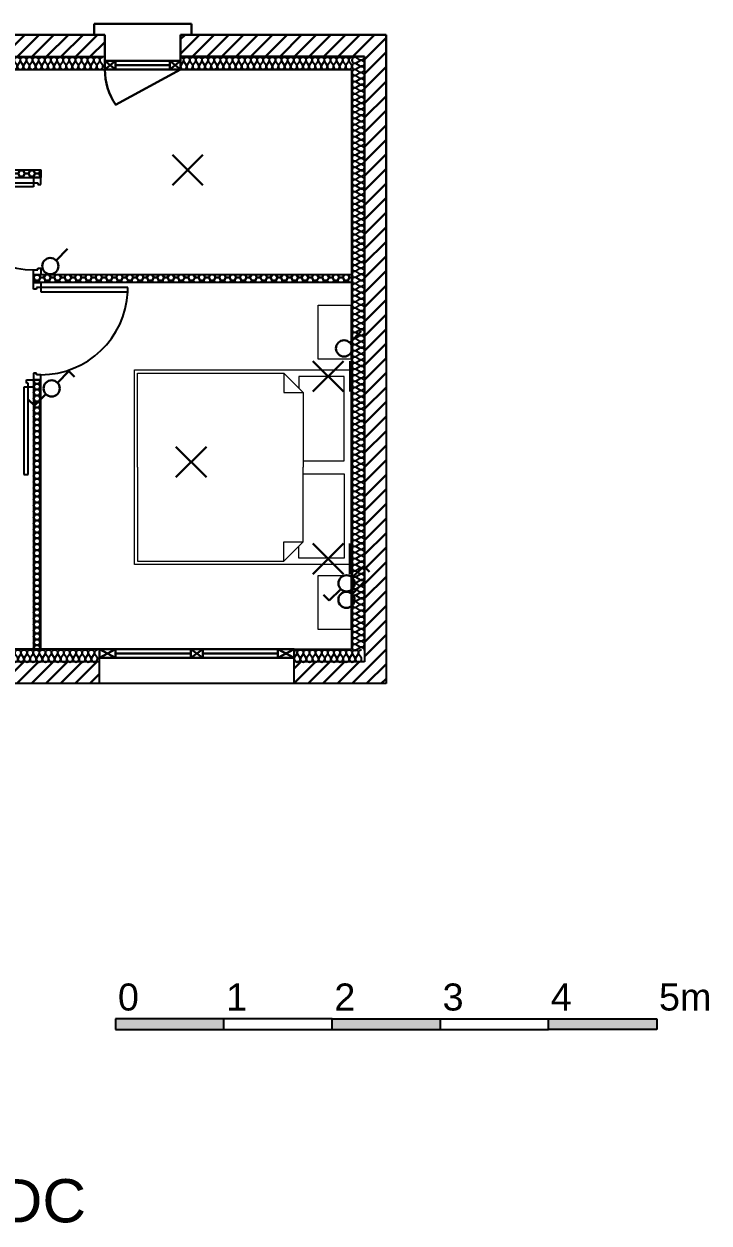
# Model space of a CAD drawing. Header units: millimetres. Extents: x -19 to 11976, y -331 to 3955.
# Drawn here: x 1156 to 1789, y -279 to 830 of the extents above; entities that cross this region are included whole.
import ezdxf

# ---------------------------------------------------------------- set-up
doc = ezdxf.new("R2010")
doc.units = ezdxf.units.MM
for name, color, linetype in [('Cloisons', 8, 'Continuous'), ('ElecRouge', 1, 'Continuous'), ('ElecVert', 3, 'Continuous'), ('Isolation', 9, 'Continuous'), ('MenuisInt', 9, 'Continuous'), ('Mobilier', 9, 'Continuous')]:
    doc.layers.add(name, color=color, linetype=linetype)
doc.layers.add('ElecBleu', color=5, linetype='Continuous', lineweight=15)
doc.layers.add('MenuisExt', color=9, linetype='Continuous', lineweight=18)
doc.styles.get("Standard").update_dxf_attribs({"font": 'Arial.ttf'})
pattern_1 = [(0, (0, 2), (4.7625, 2.7496306), [3.175, -6.35]), (120, (0, 2), (-4.7625, 2.7496307), [3.175, -6.35]), (60, (0, 2), (1e-08, 5.4992613), [-6.35, 3.175])]

# ---------------------------------------------------------------- blocks, each defined once
blk = doc.blocks.new('Gruppo-48')
at = {"layer": 'Mobilier', "lineweight": 20}
for p, q in [((-34.045, 75.584), (-34.045, 76.084)), ((-34.045, 76.084), (-33.745, 76.084)), ((-33.745, 76.084), (-33.745, 75.584)), ((-33.745, 75.584), (-34.045, 75.584)), ((-34.045, 73.684), (-34.045, 75.484)), ((-34.045, 75.484), (-32.045, 75.484)), ((-33.985, 74.644), (-33.985, 75.424)), ((-33.985, 75.424), (-33.565, 75.424)), ((-33.605, 75.274), (-33.425, 75.454)), ((-33.565, 75.424), (-33.565, 75.314)), ((-32.075, 75.454), (-33.425, 75.454)), ((-33.425, 75.454), (-33.425, 75.274)), ((-32.075, 74.584), (-32.075, 75.454)), ((-32.045, 75.484), (-32.045, 73.684)), ((-33.425, 75.274), (-33.605, 75.274)), ((-33.605, 75.274), (-33.605, 74.584)), ((-33.605, 74.644), (-33.985, 74.644)), ((-33.605, 74.524), (-33.985, 74.524)), ((-33.985, 74.524), (-33.985, 73.744)), ((-33.605, 73.894), (-33.605, 74.584)), ((-32.075, 74.584), (-32.075, 73.714)), ((-33.425, 73.894), (-33.605, 73.894)), ((-33.605, 73.894), (-33.425, 73.714)), ((-33.565, 73.744), (-33.565, 73.854)), ((-33.425, 73.714), (-33.425, 73.894)), ((-33.985, 73.744), (-33.565, 73.744)), ((-32.045, 73.684), (-34.045, 73.684)), ((-32.075, 73.714), (-33.425, 73.714)), ((-34.045, 73.084), (-34.045, 73.584)), ((-34.045, 73.584), (-33.745, 73.584)), ((-33.745, 73.584), (-33.745, 73.084)), ((-33.745, 73.084), (-34.045, 73.084))]:
    blk.add_line(p, q, dxfattribs=at)
blk = doc.blocks.new('*U84')
at = {"flags": 128}
for points in [[(0, 1, -0.505863), (0.239, 0.676), (0.009, 0.318, 1.322645), (0.491, 0.318), (0.261, 0.676, -0.505863), (0.5, 1)], [(0.5, 1, -0.505863), (0.739, 0.676), (0.509, 0.318, 1.322645), (0.991, 0.318), (0.761, 0.676, -0.505863), (1, 1)], [(1, 1, -0.505863), (1.239, 0.676), (1.009, 0.318, 1.322645), (1.491, 0.318), (1.261, 0.676, -0.505863), (1.5, 1)], [(1.5, 1, -0.505863), (1.739, 0.676), (1.509, 0.318, 1.322645), (1.991, 0.318), (1.761, 0.676, -0.505863), (2, 1)], [(2, 1, -0.505863), (2.239, 0.676), (2.009, 0.318, 1.322645), (2.491, 0.318), (2.261, 0.676, -0.505863), (2.5, 1)], [(2.5, 1, -0.505863), (2.739, 0.676), (2.509, 0.318, 1.322645), (2.991, 0.318), (2.761, 0.676, -0.505863), (3, 1)], [(3, 1, -0.505863), (3.239, 0.676), (3.009, 0.318, 1.322645), (3.491, 0.318), (3.261, 0.676, -0.505863), (3.5, 1)], [(3.5, 1, -0.505863), (3.739, 0.676), (3.509, 0.318, 1.322645), (3.991, 0.318), (3.761, 0.676, -0.505863), (4, 1)], [(4, 1, -0.505863), (4.239, 0.676), (4.009, 0.318, 1.322645), (4.491, 0.318), (4.261, 0.676, -0.505863), (4.5, 1)], [(4.5, 1, -0.505863), (4.739, 0.676), (4.509, 0.318, 1.322645), (4.991, 0.318), (4.761, 0.676, -0.505863), (5, 1)], [(5, 1, -0.505863), (5.239, 0.676), (5.009, 0.318, 1.322645), (5.491, 0.318), (5.261, 0.676, -0.505863), (5.5, 1)], [(5.5, 1, -0.505863), (5.739, 0.676), (5.509, 0.318, 1.322645), (5.991, 0.318), (5.761, 0.676, -0.505863), (6, 1)], [(6, 1, -0.505863), (6.239, 0.676), (6.009, 0.318, 1.322645), (6.491, 0.318), (6.261, 0.676, -0.505863), (6.5, 1)], [(6.5, 1, -0.505863), (6.739, 0.676), (6.509, 0.318, 1.322645), (6.991, 0.318), (6.761, 0.676, -0.505863), (7, 1)], [(7, 1, -0.505863), (7.239, 0.676), (7.009, 0.318, 1.322645), (7.491, 0.318), (7.261, 0.676, -0.505863), (7.5, 1)], [(7.5, 1, -0.505863), (7.739, 0.676), (7.509, 0.318, 1.322645), (7.991, 0.318), (7.761, 0.676, -0.505863), (8, 1)], [(8, 1, -0.505863), (8.239, 0.676), (8.009, 0.318, 1.322645), (8.491, 0.318), (8.261, 0.676, -0.505863), (8.5, 1)], [(8.5, 1, -0.505863), (8.739, 0.676), (8.509, 0.318, 1.322645), (8.991, 0.318), (8.761, 0.676, -0.505863), (9, 1)], [(9, 1, -0.505863), (9.239, 0.676), (9.009, 0.318, 1.322645), (9.491, 0.318), (9.261, 0.676, -0.505863), (9.5, 1)], [(9.5, 1, -0.505863), (9.739, 0.676), (9.509, 0.318, 1.322645), (9.991, 0.318), (9.761, 0.676, -0.505863), (10, 1)], [(10, 1, -0.505863), (10.239, 0.676), (10.009, 0.318, 1.322645), (10.491, 0.318), (10.261, 0.676, -0.505863), (10.5, 1)], [(10.5, 1, -0.505863), (10.739, 0.676), (10.509, 0.318, 1.322645), (10.991, 0.318), (10.761, 0.676, -0.505863), (11, 1)], [(11, 1, -0.505863), (11.239, 0.676), (11.009, 0.318, 1.322645), (11.491, 0.318), (11.261, 0.676, -0.505863), (11.5, 1)], [(11.5, 1, -0.505863), (11.739, 0.676), (11.509, 0.318, 1.322645), (11.991, 0.318), (11.761, 0.676, -0.505863), (12, 1)], [(12, 1, -0.505863), (12.239, 0.676), (12.009, 0.318, 1.322645), (12.491, 0.318), (12.261, 0.676, -0.505863), (12.5, 1)], [(12.5, 1, -0.505863), (12.739, 0.676), (12.509, 0.318, 1.322645), (12.991, 0.318), (12.761, 0.676, -0.505863), (13, 1)], [(13, 1, -0.505863), (13.239, 0.676), (13.009, 0.318, 1.322645), (13.491, 0.318), (13.261, 0.676, -0.505863), (13.5, 1)], [(13.5, 1, -0.505863), (13.739, 0.676), (13.509, 0.318, 1.322645), (13.991, 0.318), (13.761, 0.676, -0.505863), (14, 1)], [(14, 1, -0.505863), (14.239, 0.676), (14.009, 0.318, 1.322645), (14.491, 0.318), (14.261, 0.676, -0.505863), (14.5, 1)], [(14.5, 1, -0.505863), (14.739, 0.676), (14.509, 0.318, 1.322645), (14.991, 0.318), (14.761, 0.676, -0.505863), (15, 1)], [(15, 1, -0.505863), (15.239, 0.676), (15.009, 0.318, 1.322645), (15.491, 0.318), (15.261, 0.676, -0.505863), (15.5, 1)], [(15.5, 1, -0.505863), (15.739, 0.676), (15.509, 0.318, 1.322645), (15.991, 0.318), (15.761, 0.676, -0.505863), (16, 1)], [(16, 1, -0.505863), (16.239, 0.676), (16.009, 0.318, 1.322645), (16.491, 0.318), (16.261, 0.676, -0.505863), (16.5, 1)], [(16.5, 1, -0.505863), (16.739, 0.676), (16.509, 0.318, 1.322645), (16.991, 0.318), (16.761, 0.676, -0.505863), (17, 1)], [(17, 1, -0.505863), (17.239, 0.676), (17.009, 0.318, 1.322645), (17.491, 0.318), (17.261, 0.676, -0.505863), (17.5, 1)], [(17.5, 1, -0.505863), (17.739, 0.676), (17.509, 0.318, 1.322645), (17.991, 0.318), (17.761, 0.676, -0.505863), (18, 1)], [(18, 1, -0.505863), (18.239, 0.676), (18.009, 0.318, 1.322645), (18.491, 0.318), (18.261, 0.676, -0.505863), (18.5, 1)], [(18.5, 1, -0.505863), (18.739, 0.676), (18.509, 0.318, 1.322645), (18.991, 0.318), (18.761, 0.676, -0.505863), (19, 1)], [(19, 1, -0.505863), (19.239, 0.676), (19.009, 0.318, 1.322645), (19.491, 0.318), (19.261, 0.676, -0.505863), (19.5, 1)], [(19.5, 1, -0.505863), (19.739, 0.676), (19.509, 0.318, 1.322645), (19.991, 0.318), (19.761, 0.676, -0.505863), (20, 1)], [(20, 1, -0.505863), (20.239, 0.676), (20.009, 0.318, 1.322645), (20.491, 0.318), (20.261, 0.676, -0.505863), (20.5, 1)], [(20.5, 1, -0.505863), (20.739, 0.676), (20.509, 0.318, 1.322645), (20.991, 0.318), (20.761, 0.676, -0.505863), (21, 1)], [(21, 1, -0.505863), (21.239, 0.676), (21.009, 0.318, 1.322645), (21.491, 0.318), (21.261, 0.676, -0.505863), (21.5, 1)], [(21.5, 1, -0.505863), (21.739, 0.676), (21.509, 0.318, 1.322645), (21.991, 0.318), (21.761, 0.676, -0.505863), (22, 1)], [(22, 1, -0.505863), (22.239, 0.676), (22.009, 0.318, 1.322645), (22.491, 0.318), (22.261, 0.676, -0.505863), (22.5, 1)], [(22.5, 1, -0.505863), (22.739, 0.676), (22.509, 0.318, 1.322645), (22.991, 0.318), (22.761, 0.676, -0.505863), (23, 1)], [(23, 1, -0.505863), (23.239, 0.676), (23.009, 0.318, 1.322645), (23.491, 0.318), (23.261, 0.676, -0.505863), (23.5, 1)], [(23.5, 1, -0.505863), (23.739, 0.676), (23.509, 0.318, 1.322645), (23.991, 0.318), (23.761, 0.676, -0.505863), (24, 1)], [(24, 1, -0.505863), (24.239, 0.676), (24.009, 0.318, 1.322645), (24.491, 0.318), (24.261, 0.676, -0.505863), (24.5, 1)], [(24.5, 1, -0.505863), (24.739, 0.676), (24.509, 0.318, 1.322645), (24.991, 0.318), (24.761, 0.676, -0.505863), (25, 1)], [(25, 1, -0.505863), (25.239, 0.676), (25.009, 0.318, 1.322645), (25.491, 0.318), (25.261, 0.676, -0.505863), (25.5, 1)], [(25.5, 1, -0.505863), (25.739, 0.676), (25.509, 0.318, 1.322645), (25.991, 0.318), (25.761, 0.676, -0.505863), (26, 1)], [(26, 1, -0.505863), (26.239, 0.676), (26.009, 0.318, 1.322645), (26.491, 0.318), (26.261, 0.676, -0.505863), (26.5, 1)], [(26.5, 1, -0.505863), (26.739, 0.676), (26.509, 0.318, 1.322645), (26.991, 0.318), (26.761, 0.676, -0.505863), (27, 1)], [(27, 1, -0.505863), (27.239, 0.676), (27.009, 0.318, 1.322645), (27.491, 0.318), (27.261, 0.676, -0.505863), (27.5, 1)], [(27.5, 1, -0.505863), (27.739, 0.676), (27.509, 0.318, 1.322645), (27.991, 0.318), (27.761, 0.676, -0.505863), (28, 1)], [(28, 1, -0.505863), (28.239, 0.676), (28.009, 0.318, 1.322645), (28.491, 0.318), (28.261, 0.676, -0.505863), (28.5, 1)], [(28.5, 1, -0.505863), (28.739, 0.676), (28.509, 0.318, 1.322645), (28.991, 0.318), (28.761, 0.676, -0.505863), (29, 1)], [(29, 1, -0.505863), (29.239, 0.676), (29.009, 0.318, 1.322645), (29.491, 0.318), (29.261, 0.676, -0.505863), (29.5, 1)], [(29.5, 1, -0.505863), (29.739, 0.676), (29.509, 0.318, 1.322645), (29.991, 0.318), (29.761, 0.676, -0.505863), (30, 1)], [(30, 1, -0.505863), (30.239, 0.676), (30.009, 0.318, 1.322645), (30.491, 0.318), (30.261, 0.676, -0.505863), (30.5, 1)], [(30.5, 1, -0.505863), (30.739, 0.676), (30.509, 0.318, 1.322645), (30.991, 0.318), (30.761, 0.676, -0.505863), (31, 1)], [(31, 1, -0.505863), (31.239, 0.676), (31.009, 0.318, 1.322645), (31.491, 0.318), (31.261, 0.676, -0.505863), (31.5, 1)], [(31.5, 1, -0.505863), (31.739, 0.676), (31.509, 0.318, 1.322645), (31.991, 0.318), (31.761, 0.676, -0.505863), (32, 1)], [(32, 1, -0.505863), (32.239, 0.676), (32.009, 0.318, 1.322645), (32.491, 0.318), (32.261, 0.676, -0.505863), (32.5, 1)], [(32.5, 1, -0.505863), (32.739, 0.676), (32.509, 0.318, 1.322645), (32.991, 0.318), (32.761, 0.676, -0.505863), (33, 1)], [(33, 1, -0.505863), (33.239, 0.676), (33.009, 0.318, 1.322645), (33.491, 0.318), (33.261, 0.676, -0.505863), (33.5, 1)], [(33.5, 1, -0.505863), (33.739, 0.676), (33.509, 0.318, 1.322645), (33.991, 0.318), (33.761, 0.676, -0.505863), (34, 1)], [(34, 1, -0.505863), (34.239, 0.676), (34.009, 0.318, 1.322645), (34.491, 0.318), (34.261, 0.676, -0.505863), (34.5, 1)], [(34.5, 1, -0.505863), (34.739, 0.676), (34.509, 0.318, 1.322645), (34.991, 0.318), (34.761, 0.676, -0.505863), (35, 1)], [(35, 1, -0.505863), (35.239, 0.676), (35.009, 0.318, 1.322645), (35.491, 0.318), (35.261, 0.676, -0.505863), (35.5, 1)], [(35.5, 1, -0.505863), (35.739, 0.676), (35.509, 0.318, 1.322645), (35.991, 0.318), (35.761, 0.676, -0.505863), (36, 1)], [(36, 1, -0.505863), (36.239, 0.676), (36.009, 0.318, 1.322645), (36.491, 0.318), (36.261, 0.676, -0.505863), (36.5, 1)], [(36.5, 1, -0.505863), (36.739, 0.676), (36.509, 0.318, 1.322645), (36.991, 0.318), (36.761, 0.676, -0.505863), (37, 1)], [(37, 1, -0.505863), (37.239, 0.676), (37.009, 0.318, 1.322645), (37.491, 0.318), (37.261, 0.676, -0.505863), (37.5, 1)], [(37.5, 1, -0.505863), (37.739, 0.676), (37.509, 0.318, 1.322645), (37.991, 0.318), (37.761, 0.676, -0.505863), (38, 1)], [(38, 1, -0.505863), (38.239, 0.676), (38.009, 0.318, 1.322645), (38.491, 0.318), (38.261, 0.676, -0.505863), (38.5, 1)], [(38.5, 1, -0.505863), (38.739, 0.676), (38.509, 0.318, 1.322645), (38.991, 0.318), (38.761, 0.676, -0.505863), (39, 1)], [(39, 1, -0.505863), (39.239, 0.676), (39.009, 0.318, 1.322645), (39.491, 0.318), (39.261, 0.676, -0.505863), (39.5, 1)], [(39.5, 1, -0.505863), (39.739, 0.676), (39.509, 0.318, 1.322645), (39.991, 0.318), (39.761, 0.676, -0.505863), (40, 1)], [(40, 1, -0.505863), (40.239, 0.676), (40.009, 0.318, 1.322645), (40.491, 0.318), (40.261, 0.676, -0.505863), (40.5, 1)], [(40.5, 1, -0.505863), (40.739, 0.676), (40.509, 0.318, 1.322645), (40.991, 0.318), (40.761, 0.676, -0.505863), (41, 1)], [(41, 1, -0.505863), (41.239, 0.676), (41.009, 0.318, 1.322645), (41.491, 0.318), (41.261, 0.676, -0.505863), (41.5, 1)], [(41.5, 1, -0.505863), (41.739, 0.676), (41.509, 0.318, 1.322645), (41.991, 0.318), (41.761, 0.676, -0.505863), (42, 1)], [(42, 1, -0.505863), (42.239, 0.676), (42.009, 0.318, 1.322645), (42.491, 0.318), (42.261, 0.676, -0.505863), (42.5, 1)], [(42.5, 1, -0.505863), (42.739, 0.676), (42.509, 0.318, 1.322645), (42.991, 0.318), (42.761, 0.676, -0.505863), (43, 1)], [(43, 1, -0.505863), (43.239, 0.676), (43.009, 0.318, 1.322645), (43.491, 0.318), (43.261, 0.676, -0.505863), (43.5, 1)], [(43.5, 1, -0.505863), (43.739, 0.676), (43.509, 0.318, 1.322645), (43.991, 0.318), (43.761, 0.676, -0.505863), (44, 1)], [(44, 1, -0.505863), (44.239, 0.676), (44.009, 0.318, 1.322645), (44.491, 0.318), (44.261, 0.676, -0.505863), (44.5, 1)], [(44.5, 1, -0.505863), (44.739, 0.676), (44.509, 0.318, 1.322645), (44.991, 0.318), (44.761, 0.676, -0.505863), (45, 1)], [(45, 1, -0.505863), (45.239, 0.676), (45.009, 0.318, 1.322645), (45.491, 0.318), (45.261, 0.676, -0.505863), (45.5, 1)], [(45.5, 1, -0.505863), (45.739, 0.676), (45.509, 0.318, 1.322645), (45.991, 0.318), (45.761, 0.676, -0.505863), (46, 1)], [(46, 1, -0.505863), (46.239, 0.676), (46.009, 0.318, 1.322645), (46.491, 0.318), (46.261, 0.676, -0.505863), (46.5, 1)], [(46.5, 1, -0.505863), (46.739, 0.676), (46.509, 0.318, 1.322645), (46.991, 0.318), (46.761, 0.676, -0.505863), (47, 1)], [(47, 1, -0.505863), (47.239, 0.676), (47.009, 0.318, 1.322645), (47.491, 0.318), (47.261, 0.676, -0.505863), (47.5, 1)], [(47.5, 1, -0.505863), (47.739, 0.676), (47.509, 0.318, 1.322645), (47.991, 0.318), (47.761, 0.676, -0.505863), (48, 1)], [(48, 1, -0.505863), (48.239, 0.676), (48.009, 0.318, 1.322645), (48.491, 0.318), (48.261, 0.676, -0.505863), (48.5, 1)], [(48.5, 1, -0.505863), (48.739, 0.676), (48.509, 0.318, 1.322645), (48.991, 0.318), (48.761, 0.676, -0.505863), (49, 1)], [(49, 1, -0.505863), (49.239, 0.676), (49.009, 0.318, 1.322645), (49.491, 0.318), (49.261, 0.676, -0.505863), (49.5, 1)], [(49.5, 1, -0.505863), (49.739, 0.676), (49.509, 0.318, 1.322645), (49.991, 0.318), (49.761, 0.676, -0.505863), (50, 1)], [(50, 1, -0.505863), (50.239, 0.676), (50.009, 0.318, 1.322645), (50.491, 0.318), (50.261, 0.676, -0.505863), (50.5, 1)], [(50.5, 1, -0.505863), (50.739, 0.676), (50.509, 0.318, 1.322645), (50.991, 0.318), (50.761, 0.676, -0.505863), (51, 1)], [(51, 1, -0.505863), (51.239, 0.676), (51.009, 0.318, 1.322645), (51.491, 0.318), (51.261, 0.676, -0.505863), (51.5, 1)], [(51.5, 1, -0.505863), (51.739, 0.676), (51.509, 0.318, 1.322645), (51.991, 0.318), (51.761, 0.676, -0.505863), (52, 1)], [(52, 1, -0.505863), (52.239, 0.676), (52.009, 0.318, 1.322645), (52.491, 0.318), (52.261, 0.676, -0.505863), (52.5, 1)], [(52.5, 1, -0.505863), (52.739, 0.676), (52.509, 0.318, 1.322645), (52.991, 0.318), (52.761, 0.676, -0.505863), (53, 1)], [(53, 1, -0.505863), (53.239, 0.676), (53.009, 0.318, 1.322645), (53.491, 0.318), (53.261, 0.676, -0.505863), (53.5, 1)], [(53.5, 1, -0.505863), (53.739, 0.676), (53.509, 0.318, 1.322645), (53.991, 0.318), (53.761, 0.676, -0.505863), (54, 1)], [(54, 1, -0.505863), (54.239, 0.676), (54.009, 0.318, 1.322645), (54.491, 0.318), (54.261, 0.676, -0.505863), (54.5, 1)], [(54.5, 1, -0.505863), (54.739, 0.676), (54.509, 0.318, 1.322645), (54.991, 0.318), (54.761, 0.676, -0.505863), (55, 1)], [(55, 1, -0.505863), (55.239, 0.676), (55.009, 0.318, 1.322645), (55.491, 0.318), (55.261, 0.676, -0.505863), (55.5, 1)], [(55.5, 1, -0.505863), (55.739, 0.676), (55.509, 0.318, 1.322645), (55.991, 0.318), (55.761, 0.676, -0.505863), (56, 1)], [(56, 1, -0.505863), (56.239, 0.676), (56.009, 0.318, 1.322645), (56.491, 0.318), (56.261, 0.676, -0.505863), (56.5, 1)], [(56.5, 1, -0.505863), (56.739, 0.676), (56.509, 0.318, 1.322645), (56.991, 0.318), (56.761, 0.676, -0.505863), (57, 1)], [(57, 1, -0.505863), (57.239, 0.676), (57.009, 0.318, 1.322645), (57.491, 0.318), (57.261, 0.676, -0.505863), (57.5, 1)], [(57.5, 1, -0.505863), (57.739, 0.676), (57.509, 0.318, 1.322645), (57.991, 0.318), (57.761, 0.676, -0.505863), (58, 1)], [(58, 1, -0.505863), (58.239, 0.676), (58.009, 0.318, 1.322645), (58.491, 0.318), (58.261, 0.676, -0.505863), (58.5, 1)], [(58.5, 1, -0.505863), (58.739, 0.676), (58.509, 0.318, 1.322645), (58.991, 0.318), (58.761, 0.676, -0.505863), (59, 1)], [(59, 1, -0.505863), (59.239, 0.676), (59.009, 0.318, 1.322645), (59.491, 0.318), (59.261, 0.676, -0.505863), (59.5, 1)], [(59.5, 1, -0.505863), (59.739, 0.676), (59.509, 0.318, 1.322645), (59.991, 0.318), (59.761, 0.676, -0.505863), (60, 1)], [(60, 1, -0.505863), (60.239, 0.676), (60.009, 0.318, 1.322645), (60.491, 0.318), (60.261, 0.676, -0.505863), (60.5, 1)]]:
    blk.add_lwpolyline(points, format="xyb", dxfattribs=at)
blk = doc.blocks.new('*U85')
at = {"flags": 128}
for points in [[(0, 1, -0.505863), (0.239, 0.676), (0.009, 0.318, 1.322645), (0.491, 0.318), (0.261, 0.676, -0.505863), (0.5, 1)], [(0.5, 1, -0.505863), (0.739, 0.676), (0.509, 0.318, 1.322645), (0.991, 0.318), (0.761, 0.676, -0.505863), (1, 1)], [(1, 1, -0.505863), (1.239, 0.676), (1.009, 0.318, 1.322645), (1.491, 0.318), (1.261, 0.676, -0.505863), (1.5, 1)], [(1.5, 1, -0.505863), (1.739, 0.676), (1.509, 0.318, 1.322645), (1.991, 0.318), (1.761, 0.676, -0.505863), (2, 1)], [(2, 1, -0.505863), (2.239, 0.676), (2.009, 0.318, 1.322645), (2.491, 0.318), (2.261, 0.676, -0.505863), (2.5, 1)], [(2.5, 1, -0.505863), (2.739, 0.676), (2.509, 0.318, 1.322645), (2.991, 0.318), (2.761, 0.676, -0.505863), (3, 1)], [(3, 1, -0.505863), (3.239, 0.676), (3.009, 0.318, 1.322645), (3.491, 0.318), (3.261, 0.676, -0.505863), (3.5, 1)], [(3.5, 1, -0.505863), (3.739, 0.676), (3.509, 0.318, 1.322645), (3.991, 0.318), (3.761, 0.676, -0.505863), (4, 1)], [(4, 1, -0.505863), (4.239, 0.676), (4.009, 0.318, 1.322645), (4.491, 0.318), (4.261, 0.676, -0.505863), (4.5, 1)], [(4.5, 1, -0.505863), (4.739, 0.676), (4.509, 0.318, 1.322645), (4.991, 0.318), (4.761, 0.676, -0.505863), (5, 1)], [(5, 1, -0.505863), (5.239, 0.676), (5.009, 0.318, 1.322645), (5.491, 0.318), (5.261, 0.676, -0.505863), (5.5, 1)], [(5.5, 1, -0.505863), (5.739, 0.676), (5.509, 0.318, 1.322645), (5.991, 0.318), (5.761, 0.676, -0.505863), (6, 1)], [(6, 1, -0.505863), (6.239, 0.676), (6.009, 0.318, 1.322645), (6.491, 0.318), (6.261, 0.676, -0.505863), (6.5, 1)], [(6.5, 1, -0.505863), (6.739, 0.676), (6.509, 0.318, 1.322645), (6.991, 0.318), (6.761, 0.676, -0.505863), (7, 1)], [(7, 1, -0.505863), (7.239, 0.676), (7.009, 0.318, 1.322645), (7.491, 0.318), (7.261, 0.676, -0.505863), (7.5, 1)], [(7.5, 1, -0.505863), (7.739, 0.676), (7.509, 0.318, 1.322645), (7.991, 0.318), (7.761, 0.676, -0.505863), (8, 1)], [(8, 1, -0.505863), (8.239, 0.676), (8.009, 0.318, 1.322645), (8.491, 0.318), (8.261, 0.676, -0.505863), (8.5, 1)], [(8.5, 1, -0.505863), (8.739, 0.676), (8.509, 0.318, 1.322645), (8.991, 0.318), (8.761, 0.676, -0.505863), (9, 1)], [(9, 1, -0.505863), (9.239, 0.676), (9.009, 0.318, 1.322645), (9.491, 0.318), (9.261, 0.676, -0.505863), (9.5, 1)], [(9.5, 1, -0.505863), (9.739, 0.676), (9.509, 0.318, 1.322645), (9.991, 0.318), (9.761, 0.676, -0.505863), (10, 1)], [(10, 1, -0.505863), (10.239, 0.676), (10.009, 0.318, 1.322645), (10.491, 0.318), (10.261, 0.676, -0.505863), (10.5, 1)], [(10.5, 1, -0.505863), (10.739, 0.676), (10.509, 0.318, 1.322645), (10.991, 0.318), (10.761, 0.676, -0.505863), (11, 1)], [(11, 1, -0.505863), (11.239, 0.676), (11.009, 0.318, 1.322645), (11.491, 0.318), (11.261, 0.676, -0.505863), (11.5, 1)], [(11.5, 1, -0.505863), (11.739, 0.676), (11.509, 0.318, 1.322645), (11.991, 0.318), (11.761, 0.676, -0.505863), (12, 1)], [(12, 1, -0.505863), (12.239, 0.676), (12.009, 0.318, 1.322645), (12.491, 0.318), (12.261, 0.676, -0.505863), (12.5, 1)], [(12.5, 1, -0.505863), (12.739, 0.676), (12.509, 0.318, 1.322645), (12.991, 0.318), (12.761, 0.676, -0.505863), (13, 1)], [(13, 1, -0.505863), (13.239, 0.676), (13.009, 0.318, 1.322645), (13.491, 0.318), (13.261, 0.676, -0.505863), (13.5, 1)], [(13.5, 1, -0.505863), (13.739, 0.676), (13.509, 0.318, 1.322645), (13.991, 0.318), (13.761, 0.676, -0.505863), (14, 1)]]:
    blk.add_lwpolyline(points, format="xyb", dxfattribs=at)
blk = doc.blocks.new('*U86')
at = {"flags": 128}
for points in [[(0, 1, -0.505863), (0.239, 0.676), (0.009, 0.318, 1.322645), (0.491, 0.318), (0.261, 0.676, -0.505863), (0.5, 1)], [(0.5, 1, -0.505863), (0.739, 0.676), (0.509, 0.318, 1.322645), (0.991, 0.318), (0.761, 0.676, -0.505863), (1, 1)], [(1, 1, -0.505863), (1.239, 0.676), (1.009, 0.318, 1.322645), (1.491, 0.318), (1.261, 0.676, -0.505863), (1.5, 1)], [(1.5, 1, -0.505863), (1.739, 0.676), (1.509, 0.318, 1.322645), (1.991, 0.318), (1.761, 0.676, -0.505863), (2, 1)], [(2, 1, -0.505863), (2.239, 0.676), (2.009, 0.318, 1.322645), (2.491, 0.318), (2.261, 0.676, -0.505863), (2.5, 1)], [(2.5, 1, -0.505863), (2.739, 0.676), (2.509, 0.318, 1.322645), (2.991, 0.318), (2.761, 0.676, -0.505863), (3, 1)], [(3, 1, -0.505863), (3.239, 0.676), (3.009, 0.318, 1.322645), (3.491, 0.318), (3.261, 0.676, -0.505863), (3.5, 1)], [(3.5, 1, -0.505863), (3.739, 0.676), (3.509, 0.318, 1.322645), (3.991, 0.318), (3.761, 0.676, -0.505863), (4, 1)], [(4, 1, -0.505863), (4.239, 0.676), (4.009, 0.318, 1.322645), (4.491, 0.318), (4.261, 0.676, -0.505863), (4.5, 1)], [(4.5, 1, -0.505863), (4.739, 0.676), (4.509, 0.318, 1.322645), (4.991, 0.318), (4.761, 0.676, -0.505863), (5, 1)], [(5, 1, -0.505863), (5.239, 0.676), (5.009, 0.318, 1.322645), (5.491, 0.318), (5.261, 0.676, -0.505863), (5.5, 1)], [(5.5, 1, -0.505863), (5.739, 0.676), (5.509, 0.318, 1.322645), (5.991, 0.318), (5.761, 0.676, -0.505863), (6, 1)], [(6, 1, -0.505863), (6.239, 0.676), (6.009, 0.318, 1.322645), (6.491, 0.318), (6.261, 0.676, -0.505863), (6.5, 1)], [(6.5, 1, -0.505863), (6.739, 0.676), (6.509, 0.318, 1.322645), (6.991, 0.318), (6.761, 0.676, -0.505863), (7, 1)], [(7, 1, -0.505863), (7.239, 0.676), (7.009, 0.318, 1.322645), (7.491, 0.318), (7.261, 0.676, -0.505863), (7.5, 1)], [(7.5, 1, -0.505863), (7.739, 0.676), (7.509, 0.318, 1.322645), (7.991, 0.318), (7.761, 0.676, -0.505863), (8, 1)], [(8, 1, -0.505863), (8.239, 0.676), (8.009, 0.318, 1.322645), (8.491, 0.318), (8.261, 0.676, -0.505863), (8.5, 1)], [(8.5, 1, -0.505863), (8.739, 0.676), (8.509, 0.318, 1.322645), (8.991, 0.318), (8.761, 0.676, -0.505863), (9, 1)], [(9, 1, -0.505863), (9.239, 0.676), (9.009, 0.318, 1.322645), (9.491, 0.318), (9.261, 0.676, -0.505863), (9.5, 1)], [(9.5, 1, -0.505863), (9.739, 0.676), (9.509, 0.318, 1.322645), (9.991, 0.318), (9.761, 0.676, -0.505863), (10, 1)], [(10, 1, -0.505863), (10.239, 0.676), (10.009, 0.318, 1.322645), (10.491, 0.318), (10.261, 0.676, -0.505863), (10.5, 1)], [(10.5, 1, -0.505863), (10.739, 0.676), (10.509, 0.318, 1.322645), (10.991, 0.318), (10.761, 0.676, -0.505863), (11, 1)], [(11, 1, -0.505863), (11.239, 0.676), (11.009, 0.318, 1.322645), (11.491, 0.318), (11.261, 0.676, -0.505863), (11.5, 1)], [(11.5, 1, -0.505863), (11.739, 0.676), (11.509, 0.318, 1.322645), (11.991, 0.318), (11.761, 0.676, -0.505863), (12, 1)], [(12, 1, -0.505863), (12.239, 0.676), (12.009, 0.318, 1.322645), (12.491, 0.318), (12.261, 0.676, -0.505863), (12.5, 1)], [(12.5, 1, -0.505863), (12.739, 0.676), (12.509, 0.318, 1.322645), (12.991, 0.318), (12.761, 0.676, -0.505863), (13, 1)], [(13, 1, -0.505863), (13.239, 0.676), (13.009, 0.318, 1.322645), (13.491, 0.318), (13.261, 0.676, -0.505863), (13.5, 1)], [(13.5, 1, -0.505863), (13.739, 0.676), (13.509, 0.318, 1.322645), (13.991, 0.318), (13.761, 0.676, -0.505863), (14, 1)], [(14, 1, -0.505863), (14.239, 0.676), (14.009, 0.318, 1.322645), (14.491, 0.318), (14.261, 0.676, -0.505863), (14.5, 1)], [(14.5, 1, -0.505863), (14.739, 0.676), (14.509, 0.318, 1.322645), (14.991, 0.318), (14.761, 0.676, -0.505863), (15, 1)], [(15, 1, -0.505863), (15.239, 0.676), (15.009, 0.318, 1.322645), (15.491, 0.318), (15.261, 0.676, -0.505863), (15.5, 1)], [(15.5, 1, -0.505863), (15.739, 0.676), (15.509, 0.318, 1.322645), (15.991, 0.318), (15.761, 0.676, -0.505863), (16, 1)], [(16, 1, -0.505863), (16.239, 0.676), (16.009, 0.318, 1.322645), (16.491, 0.318), (16.261, 0.676, -0.505863), (16.5, 1)], [(16.5, 1, -0.505863), (16.739, 0.676), (16.509, 0.318, 1.322645), (16.991, 0.318), (16.761, 0.676, -0.505863), (17, 1)], [(17, 1, -0.505863), (17.239, 0.676), (17.009, 0.318, 1.322645), (17.491, 0.318), (17.261, 0.676, -0.505863), (17.5, 1)], [(17.5, 1, -0.505863), (17.739, 0.676), (17.509, 0.318, 1.322645), (17.991, 0.318), (17.761, 0.676, -0.505863), (18, 1)], [(18, 1, -0.505863), (18.239, 0.676), (18.009, 0.318, 1.322645), (18.491, 0.318), (18.261, 0.676, -0.505863), (18.5, 1)], [(18.5, 1, -0.505863), (18.739, 0.676), (18.509, 0.318, 1.322645), (18.991, 0.318), (18.761, 0.676, -0.505863), (19, 1)], [(19, 1, -0.505863), (19.239, 0.676), (19.009, 0.318, 1.322645), (19.491, 0.318), (19.261, 0.676, -0.505863), (19.5, 1)], [(19.5, 1, -0.505863), (19.739, 0.676), (19.509, 0.318, 1.322645), (19.991, 0.318), (19.761, 0.676, -0.505863), (20, 1)], [(20, 1, -0.505863), (20.239, 0.676), (20.009, 0.318, 1.322645), (20.491, 0.318), (20.261, 0.676, -0.505863), (20.5, 1)], [(20.5, 1, -0.505863), (20.739, 0.676), (20.509, 0.318, 1.322645), (20.991, 0.318), (20.761, 0.676, -0.505863), (21, 1)], [(21, 1, -0.505863), (21.239, 0.676), (21.009, 0.318, 1.322645), (21.491, 0.318), (21.261, 0.676, -0.505863), (21.5, 1)], [(21.5, 1, -0.505863), (21.739, 0.676), (21.509, 0.318, 1.322645), (21.991, 0.318), (21.761, 0.676, -0.505863), (22, 1)], [(22, 1, -0.505863), (22.239, 0.676), (22.009, 0.318, 1.322645), (22.491, 0.318), (22.261, 0.676, -0.505863), (22.5, 1)], [(22.5, 1, -0.505863), (22.739, 0.676), (22.509, 0.318, 1.322645), (22.991, 0.318), (22.761, 0.676, -0.505863), (23, 1)], [(23, 1, -0.505863), (23.239, 0.676), (23.009, 0.318, 1.322645), (23.491, 0.318), (23.261, 0.676, -0.505863), (23.5, 1)], [(23.5, 1, -0.505863), (23.739, 0.676), (23.509, 0.318, 1.322645), (23.991, 0.318), (23.761, 0.676, -0.505863), (24, 1)], [(24, 1, -0.505863), (24.239, 0.676), (24.009, 0.318, 1.322645), (24.491, 0.318), (24.261, 0.676, -0.505863), (24.5, 1)], [(24.5, 1, -0.505863), (24.739, 0.676), (24.509, 0.318, 1.322645), (24.991, 0.318), (24.761, 0.676, -0.505863), (25, 1)], [(25, 1, -0.505863), (25.239, 0.676), (25.009, 0.318, 1.322645), (25.491, 0.318), (25.261, 0.676, -0.505863), (25.5, 1)], [(25.5, 1, -0.505863), (25.739, 0.676), (25.509, 0.318, 1.322645), (25.991, 0.318), (25.761, 0.676, -0.505863), (26, 1)], [(26, 1, -0.505863), (26.239, 0.676), (26.009, 0.318, 1.322645), (26.491, 0.318), (26.261, 0.676, -0.505863), (26.5, 1)], [(26.5, 1, -0.505863), (26.739, 0.676), (26.509, 0.318, 1.322645), (26.991, 0.318), (26.761, 0.676, -0.505863), (27, 1)], [(27, 1, -0.505863), (27.239, 0.676), (27.009, 0.318, 1.322645), (27.491, 0.318), (27.261, 0.676, -0.505863), (27.5, 1)], [(27.5, 1, -0.505863), (27.739, 0.676), (27.509, 0.318, 1.322645), (27.991, 0.318), (27.761, 0.676, -0.505863), (28, 1)], [(28, 1, -0.505863), (28.239, 0.676), (28.009, 0.318, 1.322645), (28.491, 0.318), (28.261, 0.676, -0.505863), (28.5, 1)], [(28.5, 1, -0.505863), (28.739, 0.676), (28.509, 0.318, 1.322645), (28.991, 0.318), (28.761, 0.676, -0.505863), (29, 1)], [(29, 1, -0.505863), (29.239, 0.676), (29.009, 0.318, 1.322645), (29.491, 0.318), (29.261, 0.676, -0.505863), (29.5, 1)], [(29.5, 1, -0.505863), (29.739, 0.676), (29.509, 0.318, 1.322645), (29.991, 0.318), (29.761, 0.676, -0.505863), (30, 1)], [(30, 1, -0.505863), (30.239, 0.676), (30.009, 0.318, 1.322645), (30.491, 0.318), (30.261, 0.676, -0.505863), (30.5, 1)], [(30.5, 1, -0.505863), (30.739, 0.676), (30.509, 0.318, 1.322645), (30.991, 0.318), (30.761, 0.676, -0.505863), (31, 1)], [(31, 1, -0.505863), (31.239, 0.676), (31.009, 0.318, 1.322645), (31.491, 0.318), (31.261, 0.676, -0.505863), (31.5, 1)], [(31.5, 1, -0.505863), (31.739, 0.676), (31.509, 0.318, 1.322645), (31.991, 0.318), (31.761, 0.676, -0.505863), (32, 1)], [(32, 1, -0.505863), (32.239, 0.676), (32.009, 0.318, 1.322645), (32.491, 0.318), (32.261, 0.676, -0.505863), (32.5, 1)], [(32.5, 1, -0.505863), (32.739, 0.676), (32.509, 0.318, 1.322645), (32.991, 0.318), (32.761, 0.676, -0.505863), (33, 1)], [(33, 1, -0.505863), (33.239, 0.676), (33.009, 0.318, 1.322645), (33.491, 0.318), (33.261, 0.676, -0.505863), (33.5, 1)], [(33.5, 1, -0.505863), (33.739, 0.676), (33.509, 0.318, 1.322645), (33.991, 0.318), (33.761, 0.676, -0.505863), (34, 1)], [(34, 1, -0.505863), (34.239, 0.676), (34.009, 0.318, 1.322645), (34.491, 0.318), (34.261, 0.676, -0.505863), (34.5, 1)], [(34.5, 1, -0.505863), (34.739, 0.676), (34.509, 0.318, 1.322645), (34.991, 0.318), (34.761, 0.676, -0.505863), (35, 1)], [(35, 1, -0.505863), (35.239, 0.676), (35.009, 0.318, 1.322645), (35.491, 0.318), (35.261, 0.676, -0.505863), (35.5, 1)], [(35.5, 1, -0.505863), (35.739, 0.676), (35.509, 0.318, 1.322645), (35.991, 0.318), (35.761, 0.676, -0.505863), (36, 1)], [(36, 1, -0.505863), (36.239, 0.676), (36.009, 0.318, 1.322645), (36.491, 0.318), (36.261, 0.676, -0.505863), (36.5, 1)], [(36.5, 1, -0.505863), (36.739, 0.676), (36.509, 0.318, 1.322645), (36.991, 0.318), (36.761, 0.676, -0.505863), (37, 1)], [(37, 1, -0.505863), (37.239, 0.676), (37.009, 0.318, 1.322645), (37.491, 0.318), (37.261, 0.676, -0.505863), (37.5, 1)], [(37.5, 1, -0.505863), (37.739, 0.676), (37.509, 0.318, 1.322645), (37.991, 0.318), (37.761, 0.676, -0.505863), (38, 1)], [(38, 1, -0.505863), (38.239, 0.676), (38.009, 0.318, 1.322645), (38.491, 0.318), (38.261, 0.676, -0.505863), (38.5, 1)], [(38.5, 1, -0.505863), (38.739, 0.676), (38.509, 0.318, 1.322645), (38.991, 0.318), (38.761, 0.676, -0.505863), (39, 1)], [(39, 1, -0.505863), (39.239, 0.676), (39.009, 0.318, 1.322645), (39.491, 0.318), (39.261, 0.676, -0.505863), (39.5, 1)], [(39.5, 1, -0.505863), (39.739, 0.676), (39.509, 0.318, 1.322645), (39.991, 0.318), (39.761, 0.676, -0.505863), (40, 1)], [(40, 1, -0.505863), (40.239, 0.676), (40.009, 0.318, 1.322645), (40.491, 0.318), (40.261, 0.676, -0.505863), (40.5, 1)], [(40.5, 1, -0.505863), (40.739, 0.676), (40.509, 0.318, 1.322645), (40.991, 0.318), (40.761, 0.676, -0.505863), (41, 1)], [(41, 1, -0.505863), (41.239, 0.676), (41.009, 0.318, 1.322645), (41.491, 0.318), (41.261, 0.676, -0.505863), (41.5, 1)], [(41.5, 1, -0.505863), (41.739, 0.676), (41.509, 0.318, 1.322645), (41.991, 0.318), (41.761, 0.676, -0.505863), (42, 1)], [(42, 1, -0.505863), (42.239, 0.676), (42.009, 0.318, 1.322645), (42.491, 0.318), (42.261, 0.676, -0.505863), (42.5, 1)], [(42.5, 1, -0.505863), (42.739, 0.676), (42.509, 0.318, 1.322645), (42.991, 0.318), (42.761, 0.676, -0.505863), (43, 1)], [(43, 1, -0.505863), (43.239, 0.676), (43.009, 0.318, 1.322645), (43.491, 0.318), (43.261, 0.676, -0.505863), (43.5, 1)], [(43.5, 1, -0.505863), (43.739, 0.676), (43.509, 0.318, 1.322645), (43.991, 0.318), (43.761, 0.676, -0.505863), (44, 1)], [(44, 1, -0.505863), (44.239, 0.676), (44.009, 0.318, 1.322645), (44.491, 0.318), (44.261, 0.676, -0.505863), (44.5, 1)], [(44.5, 1, -0.505863), (44.739, 0.676), (44.509, 0.318, 1.322645), (44.991, 0.318), (44.761, 0.676, -0.505863), (45, 1)], [(45, 1, -0.505863), (45.239, 0.676), (45.009, 0.318, 1.322645), (45.491, 0.318), (45.261, 0.676, -0.505863), (45.5, 1)], [(45.5, 1, -0.505863), (45.739, 0.676), (45.509, 0.318, 1.322645), (45.991, 0.318), (45.761, 0.676, -0.505863), (46, 1)], [(46, 1, -0.505863), (46.239, 0.676), (46.009, 0.318, 1.322645), (46.491, 0.318), (46.261, 0.676, -0.505863), (46.5, 1)], [(46.5, 1, -0.505863), (46.739, 0.676), (46.509, 0.318, 1.322645), (46.991, 0.318), (46.761, 0.676, -0.505863), (47, 1)], [(47, 1, -0.505863), (47.239, 0.676), (47.009, 0.318, 1.322645), (47.491, 0.318), (47.261, 0.676, -0.505863), (47.5, 1)], [(47.5, 1, -0.505863), (47.739, 0.676), (47.509, 0.318, 1.322645), (47.991, 0.318), (47.761, 0.676, -0.505863), (48, 1)], [(48, 1, -0.505863), (48.239, 0.676), (48.009, 0.318, 1.322645), (48.491, 0.318), (48.261, 0.676, -0.505863), (48.5, 1)]]:
    blk.add_lwpolyline(points, format="xyb", dxfattribs=at)
blk = doc.blocks.new('*U10')
at = {"flags": 128}
for points in [[(0, 1, -0.505863), (0.239, 0.676), (0.009, 0.318, 1.322645), (0.491, 0.318), (0.261, 0.676, -0.505863), (0.5, 1)], [(0.5, 1, -0.505863), (0.739, 0.676), (0.509, 0.318, 1.322645), (0.991, 0.318), (0.761, 0.676, -0.505863), (1, 1)], [(1, 1, -0.505863), (1.239, 0.676), (1.009, 0.318, 1.322645), (1.491, 0.318), (1.261, 0.676, -0.505863), (1.5, 1)], [(1.5, 1, -0.505863), (1.739, 0.676), (1.509, 0.318, 1.322645), (1.991, 0.318), (1.761, 0.676, -0.505863), (2, 1)], [(2, 1, -0.505863), (2.239, 0.676), (2.009, 0.318, 1.322645), (2.491, 0.318), (2.261, 0.676, -0.505863), (2.5, 1)], [(2.5, 1, -0.505863), (2.739, 0.676), (2.509, 0.318, 1.322645), (2.991, 0.318), (2.761, 0.676, -0.505863), (3, 1)], [(3, 1, -0.505863), (3.239, 0.676), (3.009, 0.318, 1.322645), (3.491, 0.318), (3.261, 0.676, -0.505863), (3.5, 1)], [(3.5, 1, -0.505863), (3.739, 0.676), (3.509, 0.318, 1.322645), (3.991, 0.318), (3.761, 0.676, -0.505863), (4, 1)], [(4, 1, -0.505863), (4.239, 0.676), (4.009, 0.318, 1.322645), (4.491, 0.318), (4.261, 0.676, -0.505863), (4.5, 1)], [(4.5, 1, -0.505863), (4.739, 0.676), (4.509, 0.318, 1.322645), (4.991, 0.318), (4.761, 0.676, -0.505863), (5, 1)], [(5, 1, -0.505863), (5.239, 0.676), (5.009, 0.318, 1.322645), (5.491, 0.318), (5.261, 0.676, -0.505863), (5.5, 1)]]:
    blk.add_lwpolyline(points, format="xyb", dxfattribs=at)
blk = doc.blocks.new('*U87')
at = {"flags": 128}
for points in [[(0, 1, -0.505863), (0.239, 0.676), (0.009, 0.318, 1.322645), (0.491, 0.318), (0.261, 0.676, -0.505863), (0.5, 1)], [(0.5, 1, -0.505863), (0.739, 0.676), (0.509, 0.318, 1.322645), (0.991, 0.318), (0.761, 0.676, -0.505863), (1, 1)], [(1, 1, -0.505863), (1.239, 0.676), (1.009, 0.318, 1.322645), (1.491, 0.318), (1.261, 0.676, -0.505863), (1.5, 1)], [(1.5, 1, -0.505863), (1.739, 0.676), (1.509, 0.318, 1.322645), (1.991, 0.318), (1.761, 0.676, -0.505863), (2, 1)], [(2, 1, -0.505863), (2.239, 0.676), (2.009, 0.318, 1.322645), (2.491, 0.318), (2.261, 0.676, -0.505863), (2.5, 1)], [(2.5, 1, -0.505863), (2.739, 0.676), (2.509, 0.318, 1.322645), (2.991, 0.318), (2.761, 0.676, -0.505863), (3, 1)], [(3, 1, -0.505863), (3.239, 0.676), (3.009, 0.318, 1.322645), (3.491, 0.318), (3.261, 0.676, -0.505863), (3.5, 1)], [(3.5, 1, -0.505863), (3.739, 0.676), (3.509, 0.318, 1.322645), (3.991, 0.318), (3.761, 0.676, -0.505863), (4, 1)], [(4, 1, -0.505863), (4.239, 0.676), (4.009, 0.318, 1.322645), (4.491, 0.318), (4.261, 0.676, -0.505863), (4.5, 1)], [(4.5, 1, -0.505863), (4.739, 0.676), (4.509, 0.318, 1.322645), (4.991, 0.318), (4.761, 0.676, -0.505863), (5, 1)], [(5, 1, -0.505863), (5.239, 0.676), (5.009, 0.318, 1.322645), (5.491, 0.318), (5.261, 0.676, -0.505863), (5.5, 1)], [(5.5, 1, -0.505863), (5.739, 0.676), (5.509, 0.318, 1.322645), (5.991, 0.318), (5.761, 0.676, -0.505863), (6, 1)], [(6, 1, -0.505863), (6.239, 0.676), (6.009, 0.318, 1.322645), (6.491, 0.318), (6.261, 0.676, -0.505863), (6.5, 1)], [(6.5, 1, -0.505863), (6.739, 0.676), (6.509, 0.318, 1.322645), (6.991, 0.318), (6.761, 0.676, -0.505863), (7, 1)], [(7, 1, -0.505863), (7.239, 0.676), (7.009, 0.318, 1.322645), (7.491, 0.318), (7.261, 0.676, -0.505863), (7.5, 1)], [(7.5, 1, -0.505863), (7.739, 0.676), (7.509, 0.318, 1.322645), (7.991, 0.318), (7.761, 0.676, -0.505863), (8, 1)], [(8, 1, -0.505863), (8.239, 0.676), (8.009, 0.318, 1.322645), (8.491, 0.318), (8.261, 0.676, -0.505863), (8.5, 1)], [(8.5, 1, -0.505863), (8.739, 0.676), (8.509, 0.318, 1.322645), (8.991, 0.318), (8.761, 0.676, -0.505863), (9, 1)], [(9, 1, -0.505863), (9.239, 0.676), (9.009, 0.318, 1.322645), (9.491, 0.318), (9.261, 0.676, -0.505863), (9.5, 1)], [(9.5, 1, -0.505863), (9.739, 0.676), (9.509, 0.318, 1.322645), (9.991, 0.318), (9.761, 0.676, -0.505863), (10, 1)]]:
    blk.add_lwpolyline(points, format="xyb", dxfattribs=at)

msp = doc.modelspace()

# ---------------------------------------------------------------- hatches: boundary and pattern name
at = {"lineweight": 30, "transparency": 33554687}
h = msp.add_hatch(dxfattribs=at)
h.set_pattern_fill('ANSI31', color=256, scale=3)
h.paths.add_polyline_path([(291.1, 820.3), (1.1, 820.3), (1.1, 726.3), (21.1, 726.3), (21.1, 800.3), (1231.1, 800.1), (1231.1, 820.3), (1181.1, 820.3), (1091.1, 820.3), (545.1, 820.3), (545.1, 800.1), (452.1, 800.3), (452.1, 820.3)])
h.paths.add_polyline_path([(1.1, 444.3), (21.1, 444.3), (21.1, 596.3), (1.1, 596.3)])
h.paths.add_polyline_path([(21.1, 240.3), (21.1, 314.3), (1.1, 314.3), (1.1, 300.3), (1.1, 220.3), (86.1, 220.3), (86.1, 240.3)])
h.paths.add_polyline_path([(351.1, 220.3), (351.1, 0.3), (445.1, 0.3), (445.1, 20.3), (371.1, 20.3), (371.1, 220.3), (371.1, 240.3), (266.1, 240.3), (266.1, 220.3)])
h.paths.add_polyline_path([(845.1, 20.3), (845.1, 0.3), (955.1, 0.3), (955.1, 20.3)])
h.paths.add_polyline_path([(1061.1, 20.3), (1061.1, 0.3), (1141.1, 0.3), (1141.1, 75.3), (1121.1, 75.3), (1121.1, 20.3)])
h.paths.add_polyline_path([(1121.1, 145.3), (1141.1, 145.3), (1141.1, 220.3), (1226.1, 220.3), (1226.1, 240.3), (1121.1, 240.3)])
h.paths.add_polyline_path([(1491.1, 220.3), (1491.1, 820.3), (1301.1, 820.3), (1301.1, 800.3), (1471.1, 800.3), (1471.1, 240.3), (1406.1, 240.3), (1406.1, 220.3)])
h = msp.add_hatch(color=256)
h.dxf.hatch_style = 1
h.paths.add_polyline_path([(1241.1, -89.7), (1241.1, -99.7), (1341.1, -99.7), (1341.1, -89.7)])
h.paths.add_polyline_path([(1541.1, -99.7), (1541.1, -89.7), (1441.1, -89.7), (1441.1, -99.7)])
h.paths.add_polyline_path([(1741.1, -89.7), (1641.1, -89.7), (1641.1, -99.7), (1741.1, -99.7)])
at = {"layer": 'Cloisons', "lineweight": 30, "transparency": 33554687}
h = msp.add_hatch(dxfattribs=at)
h.set_pattern_fill('HONEY', color=256)
h.set_pattern_definition(pattern_1)
h.paths.add_polyline_path([(1172.1, 695.3), (1132.1, 695.3), (1132.1, 788.3), (1125.1, 788.3), (1125.1, 688.3), (1132.1, 688.3), (1172.1, 688.3)])
h = msp.add_hatch(dxfattribs=at)
h.set_pattern_fill('HONEY', color=256)
h.set_pattern_definition(pattern_1)
h.paths.add_polyline_path([(1459.1, 598.3), (1172.1, 598.3), (1172.1, 598.1), (1165.1, 598.1), (1165.1, 591.3), (1171.9, 591.3), (1459.1, 591.3)])
h.paths.add_polyline_path([(1418.6, 593.2), (1418.6, 596.4), (1413.5, 596.4), (1413.5, 593.2)], flags=24)
h = msp.add_hatch(dxfattribs=at)
h.set_pattern_fill('HONEY', color=256)
h.paths.add_polyline_path([(1171.9, 501.1), (1165.1, 501.1), (1165.1, 494.3), (1165.1, 252.3), (1165.2, 252.3), (1172.1, 252.3)])

# ---------------------------------------------------------------- linework, layer by layer
at = {"lineweight": 30}
for p, q in [((1311.1, 830.3), (1221.1, 830.3)), ((1221.1, 830.3), (1221.1, 820.3)), ((1311.1, 820.3), (1311.1, 830.3)), ((1221.1, 820.3), (1091.1, 820.3)), ((1221.1, 820.3), (1231.1, 820.3)), ((1231.1, 788.3), (1231.1, 820.3)), ((1491.1, 820.3), (1301.1, 820.3)), ((1301.1, 820.3), (1301.1, 788.3)), ((1471.1, 800.3), (1301.1, 800.3))]:
    msp.add_line(p, q, dxfattribs=at)
for p, q in [((545.1, 820.3), (1191.1, 820.3)), ((1491.1, 820.3), (1491.1, 220.3)), ((545.1, 800.1), (1231.1, 800.1)), ((1471.1, 800.3), (1471.1, 240.3)), ((1226.1, 220.3), (1226.1, 252.3)), ((1406.1, 220.3), (1406.1, 252.3)), ((1226.1, 240.3), (1121.1, 240.3)), ((1471.1, 240.3), (1406.1, 240.3)), ((1491.1, 220.3), (1141.1, 220.3)), ((1406.1, 220.3), (1226.1, 220.3)), ((1491.1, 220.3), (1406.1, 220.3)), ((1341.1, -89.7), (1241.1, -89.7)), ((1241.1, -89.7), (1241.1, -99.7)), ((1241.1, -99.7), (1341.1, -99.7)), ((1341.1, -99.7), (1341.1, -89.7)), ((1441.1, -89.7), (1341.1, -89.7)), ((1341.1, -99.7), (1441.1, -99.7)), ((1441.1, -99.7), (1441.1, -89.7)), ((1441.1, -89.7), (1541.1, -89.7)), ((1441.1, -99.7), (1541.1, -99.7)), ((1541.1, -89.7), (1541.1, -99.7)), ((1541.1, -89.7), (1641.1, -89.7)), ((1541.1, -99.7), (1641.1, -99.7)), ((1641.1, -99.7), (1641.1, -89.7)), ((1641.1, -89.7), (1741.1, -89.7)), ((1741.1, -99.7), (1641.1, -99.7)), ((1741.1, -89.7), (1741.1, -99.7))]:
    msp.add_line(p, q)
at = {"layer": 'Cloisons'}
for p, q in [((1125.1, 688.3), (1172.1, 688.3)), ((1132.1, 695.3), (1172.1, 695.3)), ((1459.1, 598.3), (1165.1, 598.3)), ((1165.1, 591.3), (1165.1, 598.3)), ((1459.1, 591.3), (1165.1, 591.3)), ((1165.1, 501.1), (1165.1, 252.3)), ((1172.1, 252.3), (1171.9, 501.1)), ((1165.2, 252.3), (942.2, 252.3)), ((1165.1, 252.3), (1172.1, 252.3))]:
    msp.add_line(p, q, dxfattribs=at)
at = {"layer": 'Cloisons', "lineweight": 30}
for p, q in [((1172.1, 695.3), (1172.1, 688.3)), ((1171.9, 501.1), (1165.1, 501.1))]:
    msp.add_line(p, q, dxfattribs=at)
at = {"layer": 'ElecBleu', "lineweight": 30}
for p, q in [((1457.5, 535.6), (1468.1, 546.2)), ((1451.7, 490.3), (1423.4, 518.6)), ((1451.7, 518.6), (1423.4, 490.3)), ((1457.7, 490.3), (1457.7, 518.6))]:
    msp.add_line(p, q, dxfattribs=at)
msp.add_circle((1452.2, 530.3), 7.5, dxfattribs=at)
at = {"layer": 'ElecRouge', "lineweight": 30}
for p, q in [((1187.3, 498.6), (1197.9, 509.2)), ((1203.2, 503.9), (1197.9, 509.2)), ((1166, 477.4), (1176.7, 488)), ((1166, 477.4), (1160.7, 482.7)), ((1296.8, 411.1), (1325.1, 439.4)), ((1325.1, 411.1), (1296.8, 439.4)), ((1459.8, 318.3), (1470.4, 328.9)), ((1475.7, 323.6), (1470.4, 328.9)), ((1438.5, 297.1), (1433.2, 302.4)), ((1438.5, 297.1), (1449.2, 307.7))]:
    msp.add_line(p, q, dxfattribs=at)
for centre in [(1182, 493.3), (1454.5, 313)]:
    msp.add_circle(centre, 7.5, dxfattribs=at)
at = {"layer": 'ElecVert', "lineweight": 30}
for p, q in [((1293.5, 681.1), (1321.8, 709.4)), ((1321.8, 681.1), (1293.5, 709.4)), ((1186, 611.7), (1196.6, 622.3)), ((1451.6, 321.5), (1423.3, 349.8)), ((1451.6, 349.8), (1423.3, 321.5)), ((1457.6, 321.5), (1457.6, 349.8)), ((1459.7, 303.1), (1470.3, 313.7))]:
    msp.add_line(p, q, dxfattribs=at)
for centre in [(1180.7, 606.4), (1454.4, 297.8)]:
    msp.add_circle(centre, 7.5, dxfattribs=at)
at = {"layer": 'Isolation'}
for p, q in [((545.1, 788.3), (1231.1, 788.3)), ((1459.1, 788.3), (1459.1, 252.3)), ((1226.1, 252.3), (1107.1, 252.3)), ((1406.1, 252.3), (1459.1, 252.3))]:
    msp.add_line(p, q, dxfattribs=at)
at = {"layer": 'Isolation', "lineweight": 30}
msp.add_line((1301.1, 788.3), (1459.1, 788.3), dxfattribs=at)
at = {"layer": 'MenuisExt', "lineweight": 30}
for p, q in [((1241.1, 796.3), (1231.1, 796.3)), ((1231.1, 796.3), (1231.1, 788.3)), ((1231.1, 788.3), (1241.1, 796.3)), ((1241.1, 788.3), (1231.1, 796.3)), ((1231.1, 788.3), (1241.1, 788.3)), ((1241.1, 788.3), (1241.1, 796.3)), ((1291.1, 796.3), (1241.1, 796.3)), ((1241.1, 792.3), (1291.1, 792.3)), ((1291.1, 788.3), (1241.1, 788.3)), ((1301.1, 788.3), (1241.1, 755.5)), ((1291.1, 788.3), (1291.1, 796.3)), ((1291.1, 796.3), (1301.1, 796.3)), ((1291.1, 788.3), (1301.1, 796.3)), ((1301.1, 788.3), (1291.1, 796.3)), ((1301.1, 788.3), (1291.1, 788.3)), ((1301.1, 796.3), (1301.1, 788.3)), ((1226.1, 252.3), (1241.1, 252.3)), ((1226.1, 244.3), (1226.1, 252.3)), ((1226.1, 252.3), (1241.1, 244.3)), ((1226.1, 244.3), (1241.1, 252.3)), ((1241.1, 244.3), (1226.1, 244.3)), ((1241.1, 252.3), (1241.1, 244.3)), ((1241.1, 252.3), (1391.1, 252.3)), ((1241.1, 248.3), (1310.6, 248.3)), ((1241.1, 244.3), (1310.6, 244.3)), ((1310.6, 244.3), (1310.6, 252.3)), ((1321.6, 244.3), (1310.6, 252.3)), ((1310.6, 244.3), (1321.6, 252.3)), ((1310.6, 244.3), (1321.6, 244.3)), ((1321.6, 244.3), (1321.6, 252.3)), ((1321.6, 248.3), (1391.1, 248.3)), ((1321.6, 244.3), (1391.1, 244.3)), ((1406.1, 252.3), (1391.1, 252.3)), ((1391.1, 252.3), (1391.1, 244.3)), ((1391.1, 244.3), (1406.1, 252.3)), ((1391.1, 252.3), (1406.1, 244.3)), ((1391.1, 244.3), (1406.1, 244.3)), ((1406.1, 244.3), (1406.1, 252.3))]:
    msp.add_line(p, q, dxfattribs=at)
msp.add_arc((1288.4, 787.8), 57.2, 179.4671, 214.3456, dxfattribs=at)
at = {"layer": 'MenuisInt'}
for p, q in [((1172.1, 688.3), (1165.3, 688.3)), ((1165.3, 688.3), (1165.3, 683.5)), ((1172.1, 682), (1172.1, 688.3)), ((1084.8, 683.5), (1165.3, 683.5)), ((1165.3, 679.6), (1084.8, 679.6)), ((1165.3, 683.5), (1169.2, 683.5)), ((1165.3, 683.5), (1165.3, 679.6)), ((1169.2, 683.5), (1169.2, 682)), ((1169.2, 682), (1172.1, 682)), ((1165.3, 598.1), (1165.3, 602.9)), ((1165.3, 602.9), (1169.2, 602.9)), ((1169.2, 602.9), (1169.2, 604.4)), ((1169.2, 604.4), (1172.1, 604.4)), ((1172.1, 604.4), (1172.1, 598.1)), ((1165.1, 585), (1165.1, 591.3)), ((1165.1, 591.3), (1171.9, 591.3)), ((1172.1, 598.1), (1165.3, 598.1)), ((1171.9, 591.3), (1171.9, 586.5)), ((1168, 585), (1165.1, 585)), ((1171.9, 586.5), (1168, 586.5)), ((1168, 586.5), (1168, 585)), ((1171.9, 586.5), (1171.9, 582.6)), ((1252.4, 586.5), (1171.9, 586.5)), ((1171.9, 582.6), (1252.4, 582.6)), ((1252.4, 582.6), (1252.4, 586.5)), ((1158.8, 501.1), (1165.1, 501.1)), ((1158.8, 498.2), (1158.8, 501.1)), ((1168, 507.4), (1165.1, 507.4)), ((1165.1, 507.4), (1165.1, 501.1)), ((1165.1, 501.1), (1171.9, 501.1)), ((1165.1, 501.1), (1165.1, 494.3)), ((1168, 505.9), (1168, 507.4)), ((1171.9, 505.9), (1168, 505.9)), ((1171.9, 501.1), (1171.9, 505.9)), ((1160.3, 494.3), (1156.4, 494.3)), ((1156.4, 494.3), (1156.4, 413.8)), ((1160.3, 498.2), (1158.8, 498.2)), ((1160.3, 494.3), (1160.3, 498.2)), ((1165.1, 494.3), (1160.3, 494.3)), ((1160.3, 413.8), (1160.3, 494.3)), ((1156.4, 413.8), (1160.3, 413.8))]:
    msp.add_line(p, q, dxfattribs=at)
for centre, start, end in [((1165.3, 683.5), 182.7623, 270), ((1171.9, 586.5), 270, 357.2377)]:
    msp.add_arc(centre, 80.5, start, end, dxfattribs=at)
at = {"layer": 'Mobilier', "lineweight": 30}
msp.add_line((1491.1, 820.3), (1491.1, 520.3), dxfattribs=at)

# ---------------------------------------------------------------- block references
at = {"layer": 'Isolation', "lineweight": 30, "xscale": 11.30975603551797, "yscale": 11.30975603551797, "zscale": 11.30975603551797}
for name, p in [('*U84', (545.1, 788.3)), ('*U85', (1301.1, 788.3)), ('*U87', (1111.2, 240.3)), ('*U10', (1406.1, 240.3))]:
    msp.add_blockref(name, p, dxfattribs=at)
at = {"layer": 'Isolation', "lineweight": 30, "xscale": 11.30975603551797, "yscale": 11.30975603551797, "zscale": 11.30975603551797, "rotation": 270}
msp.add_blockref('*U86', (1459.5, 799.6), dxfattribs=at)
at = {"layer": 'Mobilier', "color": 7, "xscale": 100, "yscale": 100, "zscale": 100, "rotation": 180}
msp.add_blockref('Gruppo-48', (-1946.1, 7878.8), dxfattribs=at)

# ---------------------------------------------------------------- texts
at = {"char_height": 25, "attachment_point": 1}
for s, insert in [('0', (1243.2, -57)), ('1', (1343.2, -57)), ('2', (1443.2, -57)), ('3', (1543.2, -57)), ('4', (1643.2, -57)), ('5m', (1743.2, -57))]:
    msp.add_mtext_dynamic_manual_height_columns(s, width=5.23, gutter_width=12.5, heights=[0], dxfattribs=dict(at, insert=insert))
at = {"lineweight": 30, "insert": (953, -237.9), "char_height": 40, "attachment_point": 1}
msp.add_mtext_dynamic_manual_height_columns('\\pi139.69;RDC', width=393.423, gutter_width=12.5, heights=[105.6], dxfattribs=at)

doc.saveas('drawing.dxf')
